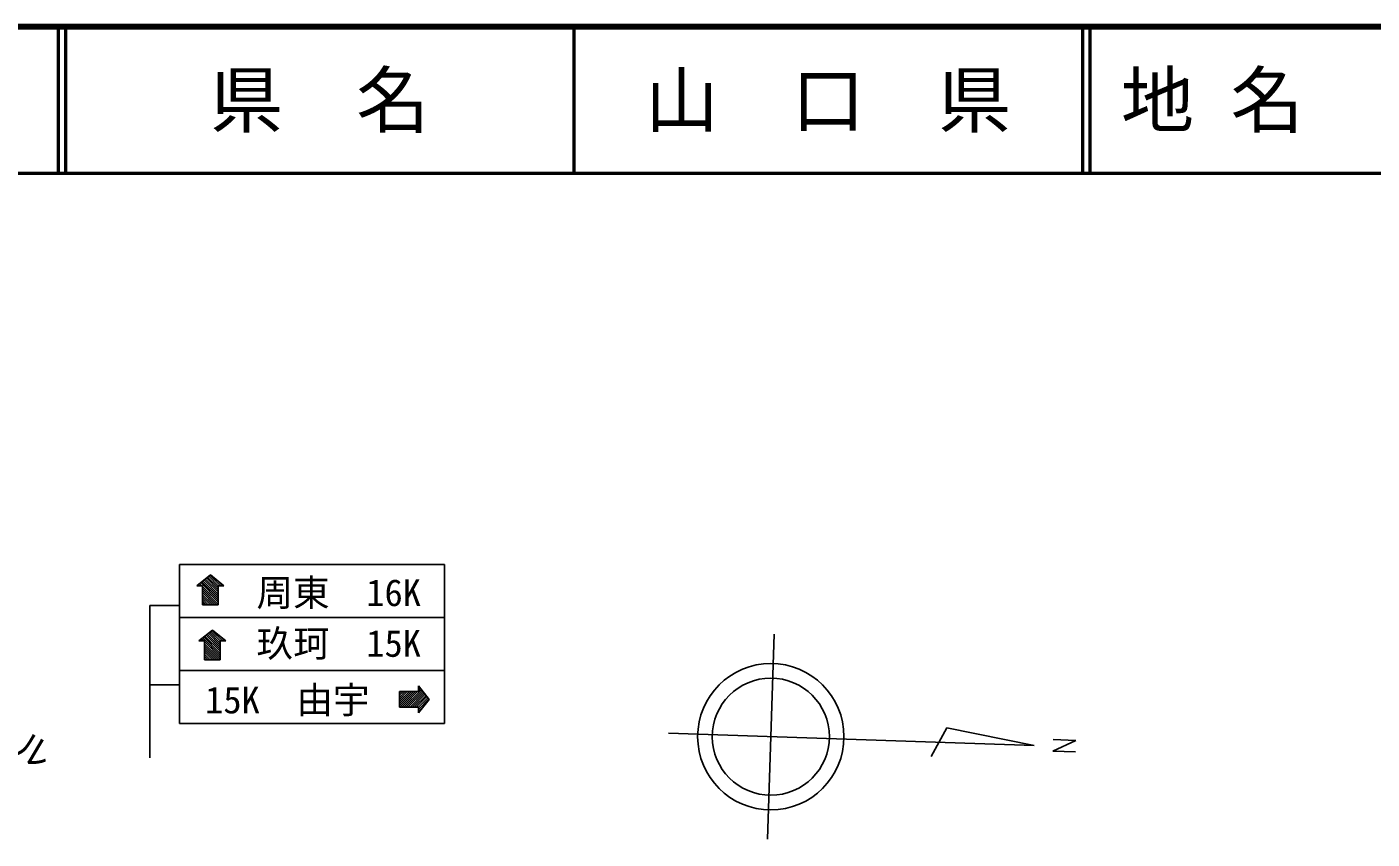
# Model space of a CAD drawing. Units: millimetres, scale not verified. Extents: x 40000 to 680000, y 20000 to 380000.
# Drawn here: x 295619 to 387547, y 324511 to 380000 of the extents above; entities that cross this region are included whole.
import ezdxf
from ezdxf.enums import TextEntityAlignment as Align

# ---------------------------------------------------------------- set-up
doc = ezdxf.new("R2010")
doc.units = ezdxf.units.MM
doc.header["$LTSCALE"] = 1000
for name, color, linetype, lineweight in [('M-BMK-SRVR', 3, 'Continuous', 25), ('M-STR-HTXT', 7, 'Continuous', 13), ('M-STR-STRC', 7, 'Continuous', 25), ('M-TTL', 2, 'Continuous', 140), ('M-TTL-LINE', 7, 'Continuous', 50)]:
    doc.layers.add(name, color=color, linetype=linetype, lineweight=lineweight)
doc.layers.add('M-TTL-TXT', color=7, linetype='Continuous')
doc.styles.add('ＭＳ ゴシック', font='')
doc.styles.get('ＭＳ ゴシック').set_extended_font_data('MS Gothic')

msp = doc.modelspace()

# ---------------------------------------------------------------- hatches: boundary and pattern name
at = {"layer": 'M-STR-STRC'}
h = msp.add_hatch(dxfattribs=at)
h.set_pattern_fill('USER', color=256, style=0, pattern_type=2)
h.set_pattern_definition([(315, (308697, 341821), (70.7107, 70.7107), [])])
h.paths.add_polyline_path([(308697, 341821), (308697, 340524), (307612, 340524), (307612, 341821), (307229, 341821), (308155, 342566), (309080, 341821)])
h = msp.add_hatch(dxfattribs=at)
h.set_pattern_fill('USER', color=256, style=0, pattern_type=2)
h.set_pattern_definition([(315, (308834, 338047), (70.7107, 70.7107), [])])
h.paths.add_polyline_path([(308834, 338047), (308834, 336749), (307749, 336749), (307749, 338047), (307366, 338047), (308292, 338792), (309217, 338047)])
h = msp.add_hatch(dxfattribs=at)
h.set_pattern_fill('USER', color=256, style=0, pattern_type=2)
h.set_pattern_definition([(225, (322369, 333514), (70.7107, -70.7107), [])])
h.paths.add_polyline_path([(322369, 333514), (321071, 333514), (321071, 334599), (322369, 334599), (322369, 334982), (323113, 334056), (322369, 333131)])

# ---------------------------------------------------------------- linework, layer by layer
at = {"layer": 'M-BMK-SRVR'}
for p, q in [((346226, 324511), (346687, 338503)), ((358483, 332112), (357418, 330145)), ((364447, 330915), (358483, 332112)), ((364447, 330915), (339460, 331737)), ((367304, 331257), (365731, 330508)), ((365762, 331308), (367304, 331257)), ((365731, 330508), (367280, 330465))]:
    msp.add_line(p, q, dxfattribs=at)
for radius in [5000, 4000]:
    msp.add_circle((346457, 331507), radius, dxfattribs=at)
at = {"layer": 'M-STR-STRC'}
for p, q in [((306050, 343281), (324147, 343281)), ((306050, 332406), (306050, 343281)), ((324147, 343281), (324147, 332406)), ((308155, 342566), (307229, 341821)), ((308155, 342566), (309080, 341821)), ((307612, 341821), (307229, 341821)), ((307612, 341821), (307612, 340524)), ((309080, 341821), (308697, 341821)), ((308697, 340524), (308697, 341821)), ((306050, 340468), (304009, 340468)), ((304009, 340468), (304009, 330071)), ((307612, 340524), (308697, 340524)), ((306050, 339656), (324147, 339656)), ((308291, 338792), (307366, 338047)), ((308291, 338792), (309217, 338047)), ((307749, 338047), (307366, 338047)), ((307749, 338047), (307749, 336749)), ((309217, 338047), (308834, 338047)), ((308834, 336749), (308834, 338047)), ((307749, 336749), (308834, 336749)), ((306050, 336031), (324147, 336031)), ((306050, 335055), (304009, 335055)), ((323113, 334056), (322369, 334982)), ((322369, 334599), (322369, 334982)), ((321071, 334599), (321071, 333514)), ((322369, 334599), (321071, 334599)), ((323113, 334056), (322369, 333131)), ((321071, 333514), (322369, 333514)), ((322369, 333131), (322369, 333514)), ((324147, 332406), (306050, 332406))]:
    msp.add_line(p, q, dxfattribs=at)
at = {"layer": 'M-TTL'}
msp.add_line((680000, 380000), (40000, 380000), dxfattribs=at)
at = {"layer": 'M-TTL-LINE'}
for p, q in [((297750, 380000), (297750, 370000)), ((298250, 380000), (298250, 370000)), ((333000, 380000), (333000, 370000)), ((367750, 380000), (367750, 370000)), ((368250, 380000), (368250, 370000)), ((40000, 370000), (680000, 370000))]:
    msp.add_line(p, q, dxfattribs=at)

# ---------------------------------------------------------------- texts
at = {"layer": 'M-STR-HTXT', "style": 'ＭＳ ゴシック'}
msp.add_text('ガードレール', height=1833, rotation=329.4, dxfattribs=at).set_placement((283458, 336313), align=Align.BOTTOM_LEFT)
at = {"layer": 'M-STR-STRC', "style": 'ＭＳ ゴシック'}
for s, p in [('周東\u300016K', (311309, 339880)), ('玖珂\u300015K', (311309, 336415)), ('15K\u3000由宇', (307795, 332549))]:
    msp.add_text(s, height=1833, dxfattribs=at).set_placement(p, align=Align.BOTTOM_LEFT)
at = {"layer": 'M-TTL-TXT', "style": 'ＭＳ ゴシック'}
for s, p in [('県\u3000名', (315625, 375000)), ('山\u3000口\u3000県', (350375, 375000))]:
    msp.add_text(s, height=3666, dxfattribs=at).set_placement(p, align=Align.MIDDLE_CENTER)
msp.add_text('地 名', height=3666, dxfattribs=at).set_placement((370380, 375000), align=Align.MIDDLE_LEFT)

doc.saveas('drawing.dxf')
